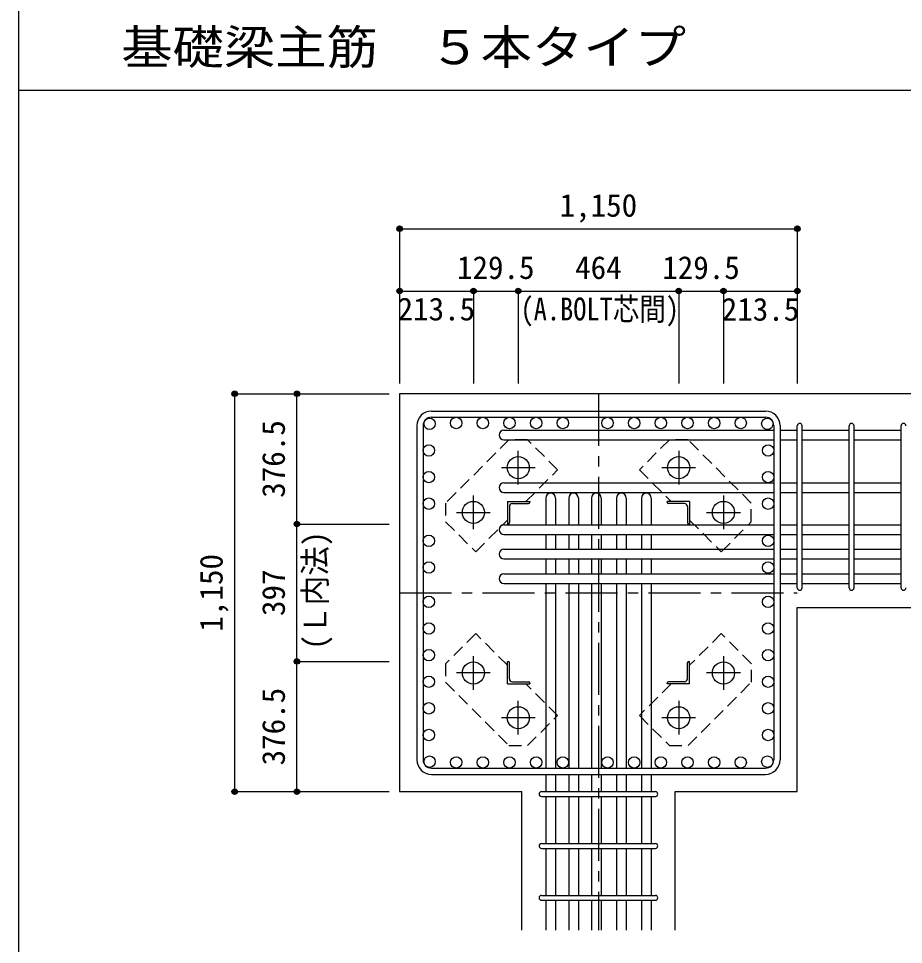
# Model space of a CAD drawing. Units: millimetres at full size, sheet at 1:30. Extents: x -5973 to 5954, y -4195 to 4201.
# Drawn here: x -5973 to -3414, y -2692 to -15 of the extents above; entities that cross this region are included whole.
import ezdxf
from ezdxf.enums import TextEntityAlignment as Align

# ---------------------------------------------------------------- set-up
doc = ezdxf.new("R2010")
doc.units = ezdxf.units.MM
doc.header["$LTSCALE"] = 30
doc.header["$PDMODE"] = 32
doc.header["$PDSIZE"] = 15
doc.linetypes.add('CHAIN1', pattern=[8, 5, -1, 1, -1])
doc.linetypes.add('DASHED1', pattern=[1.8, 1.2, -0.6])
for name, color, linetype in [('0-1_躯体線', 2, 'Continuous'), ('0-2_アンカー、アングル', 4, 'Continuous'), ('0-3_立上り筋', 3, 'Continuous'), ('0-4_フープ筋', 7, 'Continuous'), ('0-5_基礎梁筋', 7, 'Continuous'), ('0-6_スタラップ筋', 7, 'Continuous'), ('0-7_文字', 4, 'Continuous'), ('0-9_プレート', 4, 'DASHED1'), ('0-D_寸法', 4, 'Continuous'), ('6-7_文字', 7, 'Continuous'), ('F-0_枠', 6, 'Continuous')]:
    doc.layers.add(name, color=color, linetype=linetype)
doc.styles.add('ＭＳ ゴシック', font='')
doc.styles.get('ＭＳ ゴシック').set_extended_font_data('MS Gothic')

msp = doc.modelspace()

# ---------------------------------------------------------------- linework, layer by layer
at = {"layer": '0-1_躯体線'}
for p, q in [((-4870.8, -1099.89), (-4870.8, -2249.89)), ((-3320.8, -1099.89), (-4870.8, -1099.89)), ((-3720.8, -1717.89), (-3320.8, -1717.89)), ((-3720.8, -2249.89), (-3720.8, -1717.89)), ((-4870.8, -2249.89), (-4517.5, -2249.89)), ((-4517.5, -2649.89), (-4517.5, -2249.89))]:
    msp.add_line(p, q, dxfattribs=at)
msp.add_lwpolyline([(-4074.1, -2649.89), (-4074.1, -2249.89), (-3720.8, -2249.89)], dxfattribs=at)
at = {"layer": '0-2_アンカー、アングル', "linetype": 'CHAIN1'}
for p, q in [((-4527.8, -1362.1), (-4527.8, -1264.6)), ((-4063.8, -1264.59), (-4063.8, -1362.09)), ((-4576.6, -1313.39), (-4479.1, -1313.39)), ((-4112.5, -1313.39), (-4015, -1313.39)), ((-4657.3, -1491.6), (-4657.3, -1394.1)), ((-3934.3, -1394.09), (-3934.3, -1491.59)), ((-4706.1, -1442.89), (-4608.6, -1442.89)), ((-3983, -1442.89), (-3885.5, -1442.89)), ((-4657.3, -1955.7), (-4657.3, -1858.2)), ((-3934.3, -1858.19), (-3934.3, -1955.69)), ((-4608.6, -1906.89), (-4706.1, -1906.89)), ((-3885.5, -1906.89), (-3983, -1906.89)), ((-4527.8, -2085.2), (-4527.8, -1987.7)), ((-4063.8, -1987.69), (-4063.8, -2085.19)), ((-4479.1, -2036.39), (-4576.6, -2036.39)), ((-4015, -2036.39), (-4112.5, -2036.39))]:
    msp.add_line(p, q, dxfattribs=at)
at = {"layer": '0-2_アンカー、アングル'}
for p, q in [((-4559.3, -1411.39), (-4494.3, -1411.39)), ((-4559.3, -1411.39), (-4559.3, -1476.39)), ((-4544.8, -1417.39), (-4498.3, -1417.39)), ((-4494.3, -1411.39), (-4494.3, -1413.39)), ((-4032.3, -1411.39), (-4097.3, -1411.39)), ((-4097.3, -1413.39), (-4097.3, -1411.39)), ((-4046.8, -1417.39), (-4093.3, -1417.39)), ((-4032.3, -1411.39), (-4032.3, -1476.39)), ((-4553.3, -1425.89), (-4553.3, -1472.39)), ((-4038.3, -1425.89), (-4038.3, -1472.39)), ((-4557.3, -1476.39), (-4559.3, -1476.39)), ((-4032.3, -1476.39), (-4034.3, -1476.39)), ((-4559.3, -1873.39), (-4557.3, -1873.39)), ((-4559.3, -1938.39), (-4559.3, -1873.39)), ((-4034.3, -1873.39), (-4032.3, -1873.39)), ((-4032.3, -1938.39), (-4032.3, -1873.39)), ((-4553.3, -1923.89), (-4553.3, -1877.39)), ((-4038.3, -1923.89), (-4038.3, -1877.39)), ((-4559.3, -1938.39), (-4494.3, -1938.39)), ((-4544.8, -1932.39), (-4498.3, -1932.39)), ((-4494.3, -1936.39), (-4494.3, -1938.39)), ((-4097.3, -1938.39), (-4097.3, -1936.39)), ((-4032.3, -1938.39), (-4097.3, -1938.39)), ((-4046.8, -1932.39), (-4093.3, -1932.39))]:
    msp.add_line(p, q, dxfattribs=at)
at = {"layer": '0-2_アンカー、アングル', "color": 3}
for centre in [(-4527.8, -1313.39), (-4063.8, -1313.39), (-4657.3, -1442.89), (-3934.3, -1442.89), (-4657.3, -1906.89), (-3934.3, -1906.89), (-4527.8, -2036.39), (-4063.8, -2036.39)]:
    msp.add_circle(centre, 32, dxfattribs=at)
at = {"layer": '0-2_アンカー、アングル'}
for centre, radius, start, end in [((-4544.8, -1425.89), 8.5, 90, 180), ((-4498.3, -1413.39), 4, 270, 0), ((-4093.3, -1413.39), 4, 180, 270), ((-4046.8, -1425.89), 8.5, 0, 90), ((-4557.3, -1472.39), 4, 270, 0), ((-4034.3, -1472.39), 4, 180, 270), ((-4557.3, -1877.39), 4, 0, 90), ((-4034.3, -1877.39), 4, 90, 180), ((-4544.8, -1923.89), 8.5, 180, 270), ((-4046.8, -1923.89), 8.5, 270, 0), ((-4498.3, -1936.39), 4, 0, 90), ((-4093.3, -1936.39), 4, 90, 180)]:
    msp.add_arc(centre, radius, start, end, dxfattribs=at)
at = {"layer": '0-3_立上り筋'}
for centre in [(-4784.1, -1186.59), (-4707.1, -1184.39), (-4630.1, -1184.39), (-4553.1, -1184.39), (-4476.1, -1184.39), (-4399.1, -1184.39), (-4269.5, -1184.39), (-4192.5, -1184.39), (-4115.5, -1184.39), (-4038.5, -1184.39), (-3961.5, -1184.39), (-3884.5, -1184.39), (-3807.5, -1186.59), (-4786.3, -1263.59), (-3805.3, -1263.59), (-4786.3, -1340.59), (-3805.3, -1340.59), (-4786.3, -1417.59), (-3805.3, -1417.59), (-4786.3, -1524.89), (-3805.3, -1524.89), (-4786.3, -1601.89), (-3805.3, -1601.89), (-4786.3, -1701.2), (-3805.3, -1701.2), (-4786.3, -1778.2), (-3805.3, -1778.2), (-4786.3, -1855.2), (-3805.3, -1855.2), (-4786.3, -1932.2), (-3805.3, -1932.2), (-4786.3, -2009.2), (-3805.3, -2009.2), (-4786.3, -2086.2), (-3805.3, -2086.2), (-4784.1, -2163.2), (-4707.1, -2165.39), (-4630.1, -2165.39), (-4553.1, -2165.39), (-4476.1, -2165.39), (-4399.1, -2165.39), (-4269.5, -2165.39), (-4192.5, -2165.39), (-4115.5, -2165.39), (-4038.5, -2165.39), (-3961.5, -2165.39), (-3884.5, -2165.39), (-3807.5, -2163.2)]:
    msp.add_circle(centre, 16.5, dxfattribs=at)
at = {"layer": '0-4_フープ筋'}
for p, q in [((-4778.8, -1149.89), (-3812.8, -1149.89)), ((-4778.8, -1167.89), (-3812.8, -1167.89)), ((-4820.8, -1191.89), (-4820.8, -2157.89)), ((-4802.8, -1191.89), (-4802.8, -2157.89)), ((-3788.8, -1191.89), (-3788.8, -2157.89)), ((-3770.8, -1191.89), (-3770.8, -2157.89)), ((-4778.8, -2181.89), (-3812.8, -2181.89)), ((-4778.8, -2199.89), (-3812.8, -2199.89))]:
    msp.add_line(p, q, dxfattribs=at)
for centre, radius, start, end in [((-4778.8, -1191.89), 42, 90, 180), ((-3812.8, -1191.89), 42, 0, 90), ((-4778.8, -1191.89), 24, 90, 180), ((-3812.8, -1191.89), 24, 0, 90), ((-4778.8, -2157.89), 42, 180, 270), ((-4778.8, -2157.89), 24, 180, 270), ((-3812.8, -2157.89), 42, 270, 0), ((-3812.8, -2157.89), 24, 270, 0)]:
    msp.add_arc(centre, radius, start, end, dxfattribs=at)
at = {"layer": '0-5_基礎梁筋'}
for p, q in [((-4569.3, -1205.09), (-3788.8, -1205.09)), ((-3770.8, -1205.09), (-3720.8, -1205.09)), ((-3706.8, -1205.09), (-3570.8, -1205.09)), ((-3556.8, -1205.09), (-3420.8, -1205.09)), ((-4569.3, -1233.09), (-3788.8, -1233.09)), ((-3770.8, -1233.09), (-3720.8, -1233.09)), ((-3706.8, -1233.09), (-3570.8, -1233.09)), ((-3556.8, -1233.09), (-3420.8, -1233.09)), ((-4569.3, -1357.09), (-3788.8, -1357.09)), ((-3770.8, -1357.09), (-3720.8, -1357.09)), ((-3706.8, -1357.09), (-3570.8, -1357.09)), ((-3556.8, -1357.09), (-3420.8, -1357.09)), ((-4569.3, -1385.09), (-3788.8, -1385.09)), ((-3770.8, -1385.09), (-3720.8, -1385.09)), ((-3706.8, -1385.09), (-3570.8, -1385.09)), ((-3556.8, -1385.09), (-3420.8, -1385.09)), ((-4448, -1401.39), (-4448, -1478.39)), ((-4420, -1401.39), (-4420, -1478.39)), ((-4382, -1401.39), (-4382, -1478.39)), ((-4354, -1401.39), (-4354, -1478.39)), ((-4316, -1401.39), (-4316, -1478.39)), ((-4288, -1401.39), (-4288, -1478.39)), ((-4243.8, -1401.39), (-4243.8, -1478.39)), ((-4215.8, -1401.39), (-4215.8, -1478.39)), ((-4171.6, -1401.39), (-4171.6, -1478.39)), ((-4143.6, -1401.39), (-4143.6, -1478.39)), ((-4569.3, -1478.39), (-3788.8, -1478.39)), ((-3770.8, -1478.39), (-3720.8, -1478.39)), ((-3706.8, -1478.39), (-3570.8, -1478.39)), ((-3556.8, -1478.39), (-3420.8, -1478.39)), ((-4569.3, -1506.39), (-3788.8, -1506.39)), ((-4448, -1506.39), (-4448, -1549.39)), ((-4420, -1506.39), (-4420, -1549.39)), ((-4382, -1506.39), (-4382, -1549.39)), ((-4354, -1506.39), (-4354, -1549.39)), ((-4316, -1506.39), (-4316, -1549.39)), ((-4288, -1506.39), (-4288, -1549.39)), ((-4243.8, -1506.39), (-4243.8, -1549.39)), ((-4215.8, -1506.39), (-4215.8, -1549.39)), ((-4171.6, -1506.39), (-4171.6, -1549.39)), ((-4143.6, -1506.39), (-4143.6, -1549.39)), ((-3770.8, -1506.39), (-3720.8, -1506.39)), ((-3706.8, -1506.39), (-3570.8, -1506.39)), ((-3556.8, -1506.39), (-3420.8, -1506.39)), ((-4569.3, -1549.39), (-3788.8, -1549.39)), ((-3770.8, -1549.39), (-3720.8, -1549.39)), ((-3706.8, -1549.39), (-3570.8, -1549.39)), ((-3556.8, -1549.39), (-3420.8, -1549.39)), ((-4569.3, -1577.39), (-3788.8, -1577.39)), ((-4448, -1577.39), (-4448, -1620.39)), ((-4420, -1577.39), (-4420, -1620.39)), ((-4382, -1577.39), (-4382, -1620.39)), ((-4354, -1577.39), (-4354, -1620.39)), ((-4316, -1577.39), (-4316, -1620.39)), ((-4288, -1577.39), (-4288, -1620.39)), ((-4243.8, -1577.39), (-4243.8, -1620.39)), ((-4215.8, -1577.39), (-4215.8, -1620.39)), ((-4171.6, -1577.39), (-4171.6, -1620.39)), ((-4143.6, -1577.39), (-4143.6, -1620.39)), ((-3770.8, -1577.39), (-3720.8, -1577.39)), ((-3706.8, -1577.39), (-3570.8, -1577.39)), ((-3556.8, -1577.39), (-3420.8, -1577.39)), ((-4569.3, -1620.39), (-3788.8, -1620.39)), ((-3770.8, -1620.39), (-3720.8, -1620.39)), ((-3706.8, -1620.39), (-3570.8, -1620.39)), ((-3556.8, -1620.39), (-3420.8, -1620.39)), ((-4569.3, -1648.39), (-3788.8, -1648.39)), ((-4448, -1648.39), (-4448, -2181.89)), ((-4420, -1648.39), (-4420, -2181.89)), ((-4382, -1648.39), (-4382, -2181.89)), ((-4354, -1648.39), (-4354, -2181.89)), ((-4316, -1648.39), (-4316, -2181.89)), ((-4288, -1648.39), (-4288, -2181.89)), ((-4243.8, -1648.39), (-4243.8, -2181.89)), ((-4215.8, -1648.39), (-4215.8, -2181.89)), ((-4171.6, -1648.39), (-4171.6, -2181.89)), ((-4143.6, -1648.39), (-4143.6, -2181.89)), ((-3770.8, -1648.39), (-3720.8, -1648.39)), ((-3706.8, -1648.39), (-3570.8, -1648.39)), ((-3556.8, -1648.39), (-3420.8, -1648.39)), ((-4448, -2199.89), (-4448, -2249.89)), ((-4420, -2199.89), (-4420, -2249.89)), ((-4382, -2199.89), (-4382, -2249.89)), ((-4354, -2199.89), (-4354, -2249.89)), ((-4316, -2199.89), (-4316, -2249.89)), ((-4288, -2199.89), (-4288, -2249.89)), ((-4243.8, -2199.89), (-4243.8, -2249.89)), ((-4215.8, -2199.89), (-4215.8, -2249.89)), ((-4171.6, -2199.89), (-4171.6, -2249.89)), ((-4143.6, -2199.89), (-4143.6, -2249.89)), ((-4448, -2263.89), (-4448, -2399.89)), ((-4420, -2263.89), (-4420, -2399.89)), ((-4382, -2263.89), (-4382, -2399.89)), ((-4354, -2263.89), (-4354, -2399.89)), ((-4316, -2263.89), (-4316, -2399.89)), ((-4288, -2263.89), (-4288, -2399.89)), ((-4243.8, -2263.89), (-4243.8, -2399.89)), ((-4215.8, -2263.89), (-4215.8, -2399.89)), ((-4171.6, -2263.89), (-4171.6, -2399.89)), ((-4143.6, -2263.89), (-4143.6, -2399.89)), ((-4448, -2413.89), (-4448, -2549.89)), ((-4420, -2413.89), (-4420, -2549.89)), ((-4382, -2413.89), (-4382, -2549.89)), ((-4354, -2413.89), (-4354, -2549.89)), ((-4316, -2413.89), (-4316, -2549.89)), ((-4288, -2413.89), (-4288, -2549.89)), ((-4243.8, -2413.89), (-4243.8, -2549.89)), ((-4215.8, -2413.89), (-4215.8, -2549.89)), ((-4171.6, -2413.89), (-4171.6, -2549.89)), ((-4143.6, -2413.89), (-4143.6, -2549.89)), ((-4448, -2563.89), (-4448, -2649.89)), ((-4420, -2563.89), (-4420, -2649.89)), ((-4382, -2563.89), (-4382, -2649.89)), ((-4354, -2563.89), (-4354, -2649.89)), ((-4316, -2563.89), (-4316, -2649.89)), ((-4288, -2563.89), (-4288, -2649.89)), ((-4243.8, -2563.89), (-4243.8, -2649.89)), ((-4215.8, -2563.89), (-4215.8, -2649.89)), ((-4171.6, -2563.89), (-4171.6, -2649.89)), ((-4143.6, -2563.89), (-4143.6, -2649.89))]:
    msp.add_line(p, q, dxfattribs=at)
for centre, start, end in [((-4569.3, -1219.09), 90, 270), ((-4569.3, -1371.09), 90, 270), ((-4434, -1401.39), 0, 180), ((-4368, -1401.39), 0, 180), ((-4302, -1401.39), 0, 180), ((-4229.8, -1401.39), 0, 180), ((-4157.6, -1401.39), 0, 180), ((-4569.3, -1492.39), 90, 270), ((-4569.3, -1563.39), 90, 270), ((-4569.3, -1634.39), 90, 270)]:
    msp.add_arc(centre, 14, start, end, dxfattribs=at)
at = {"layer": '0-6_スタラップ筋'}
for p, q in [((-3720.8, -1660.89), (-3720.8, -1192.59)), ((-3706.8, -1660.89), (-3706.8, -1192.59)), ((-3570.8, -1660.89), (-3570.8, -1192.59)), ((-3556.8, -1660.89), (-3556.8, -1192.59)), ((-3420.8, -1660.89), (-3420.8, -1192.59)), ((-4460.5, -2249.89), (-4131.1, -2249.89)), ((-4460.5, -2263.89), (-4131.1, -2263.89)), ((-4460.5, -2399.89), (-4131.1, -2399.89)), ((-4460.5, -2413.89), (-4131.1, -2413.89)), ((-4460.5, -2549.89), (-4131.1, -2549.89)), ((-4460.5, -2563.89), (-4131.1, -2563.89))]:
    msp.add_line(p, q, dxfattribs=at)
for centre, start, end in [((-3713.8, -1192.59), 0, 180), ((-3713.8, -1192.59), 0, 180), ((-3713.8, -1192.59), 0, 180), ((-3713.8, -1192.59), 0, 180), ((-3563.8, -1192.59), 0, 180), ((-3413.8, -1192.59), 0, 180), ((-3713.8, -1660.89), 180, 0), ((-3713.8, -1660.89), 180, 0), ((-3713.8, -1660.89), 180, 0), ((-3713.8, -1660.89), 180, 0), ((-3563.8, -1660.89), 180, 0), ((-3413.8, -1660.89), 180, 0), ((-4460.5, -2256.89), 90, 270), ((-4460.5, -2256.89), 90, 270), ((-4460.5, -2256.89), 90, 270), ((-4460.5, -2256.89), 90, 270), ((-4131.1, -2256.89), 270, 90), ((-4131.1, -2256.89), 270, 90), ((-4131.1, -2256.89), 270, 90), ((-4131.1, -2256.89), 270, 90), ((-4460.5, -2406.89), 90, 270), ((-4131.1, -2406.89), 270, 90), ((-4460.5, -2556.89), 90, 270), ((-4131.1, -2556.89), 270, 90)]:
    msp.add_arc(centre, 7, start, end, dxfattribs=at)
at = {"layer": '0-9_プレート'}
for points in [[(-4554.7, -1232.9), (-4737.9, -1415.99), (-4737.9, -1469.7), (-4650.9, -1556.69), (-4559.3, -1465.09)], [(-4505.6, -1411.39), (-4414, -1319.8), (-4501, -1232.9), (-4554.7, -1232.9)], [(-3853.8, -1416), (-4036.9, -1232.8), (-4090.6, -1232.8), (-4177.6, -1319.8), (-4086, -1411.4)], [(-4032.3, -1465.1), (-3940.7, -1556.7), (-3853.8, -1469.7), (-3853.8, -1416)], [(-4559.3, -1884.69), (-4650.9, -1793.09), (-4737.8, -1880.09), (-4737.8, -1933.79)], [(-4036.9, -2116.89), (-3853.7, -1933.8), (-3853.7, -1880.09), (-3940.7, -1793.1), (-4032.3, -1884.7)], [(-4737.8, -1933.79), (-4554.7, -2116.99), (-4501, -2116.99), (-4414, -2029.99), (-4505.6, -1938.39)], [(-4086, -1938.4), (-4177.6, -2029.99), (-4090.6, -2116.89), (-4036.9, -2116.89)]]:
    msp.add_lwpolyline(points, dxfattribs=at)
at = {"layer": '0-D_寸法'}
for p, q in [((-4870.8, -622.85), (-4870.8, -802.85)), ((-4870.8, -622.85), (-4870.8, -802.85)), ((-4870.8, -622.85), (-3720.8, -622.85)), ((-4870.8, -622.85), (-3720.8, -622.85)), ((-3720.8, -622.85), (-3720.8, -802.85)), ((-4870.8, -802.85), (-4870.8, -1069.89)), ((-4870.8, -802.85), (-4657.3, -802.85)), ((-4870.8, -802.85), (-4870.8, -1069.89)), ((-4657.3, -802.85), (-4657.3, -1069.89)), ((-4657.3, -802.85), (-4527.8, -802.85)), ((-4527.8, -802.85), (-4527.8, -1069.89)), ((-4527.8, -802.85), (-4063.8, -802.85)), ((-4063.8, -802.85), (-4063.8, -1069.89)), ((-4063.8, -802.85), (-3934.3, -802.85)), ((-3934.3, -802.85), (-3934.3, -1069.89)), ((-3934.3, -802.85), (-3720.8, -802.85)), ((-3720.8, -802.85), (-3720.8, -1069.89)), ((-5347.84, -1099.89), (-5167.84, -1099.89)), ((-5347.84, -1099.89), (-5167.84, -1099.89)), ((-5347.84, -1099.89), (-5347.84, -2249.89)), ((-5347.84, -1099.89), (-5347.84, -2249.89)), ((-5167.84, -1476.39), (-5167.84, -1099.89)), ((-5167.84, -1099.89), (-4900.8, -1099.89)), ((-5167.84, -1873.39), (-5167.84, -1476.39)), ((-5167.84, -1476.39), (-4900.8, -1476.39)), ((-5167.84, -2249.89), (-5167.84, -1873.39)), ((-5167.84, -1873.39), (-4900.8, -1873.39)), ((-5347.84, -2249.89), (-5167.84, -2249.89)), ((-5167.84, -2249.89), (-4900.8, -2249.89)), ((-5167.84, -2249.89), (-4900.8, -2249.89))]:
    msp.add_line(p, q, dxfattribs=at)
at = {"layer": '0-D_寸法', "linetype": 'CHAIN1'}
for p, q in [((-4295.8, -1099.89), (-4295.8, -2649.89)), ((-4870.8, -1674.89), (-3720.8, -1674.89))]:
    msp.add_line(p, q, dxfattribs=at)
at = {"layer": '0-D_寸法'}
for centre, radius in [((-4870.8, -622.85), 8), ((-3720.8, -622.85), 8), ((-4870.8, -622.85), 7.2), ((-4870.8, -622.85), 6.4), ((-4870.8, -622.85), 5.6), ((-4870.8, -622.85), 4.8), ((-4870.8, -622.85), 4), ((-4870.8, -622.85), 3.2), ((-4870.8, -622.85), 2.4), ((-4870.8, -622.85), 1.6), ((-4870.8, -622.85), 0.8), ((-3720.8, -622.85), 7.2), ((-3720.8, -622.85), 6.4), ((-3720.8, -622.85), 5.6), ((-3720.8, -622.85), 4.8), ((-3720.8, -622.85), 4), ((-3720.8, -622.85), 3.2), ((-3720.8, -622.85), 2.4), ((-3720.8, -622.85), 1.6), ((-3720.8, -622.85), 0.8), ((-4870.8, -802.85), 8), ((-4870.8, -802.85), 7.2), ((-4870.8, -802.85), 6.4), ((-4870.8, -802.85), 5.6), ((-4870.8, -802.85), 4.8), ((-4870.8, -802.85), 4), ((-4870.8, -802.85), 3.2), ((-4870.8, -802.85), 2.4), ((-4870.8, -802.85), 1.6), ((-4870.8, -802.85), 0.8), ((-4657.3, -802.85), 8), ((-4657.3, -802.85), 7.2), ((-4657.3, -802.85), 6.4), ((-4657.3, -802.85), 5.6), ((-4657.3, -802.85), 4.8), ((-4657.3, -802.85), 4), ((-4657.3, -802.85), 3.2), ((-4657.3, -802.85), 2.4), ((-4657.3, -802.85), 1.6), ((-4657.3, -802.85), 0.8), ((-4527.8, -802.85), 8), ((-4527.8, -802.85), 7.2), ((-4527.8, -802.85), 6.4), ((-4527.8, -802.85), 5.6), ((-4527.8, -802.85), 4.8), ((-4527.8, -802.85), 4), ((-4527.8, -802.85), 3.2), ((-4527.8, -802.85), 2.4), ((-4527.8, -802.85), 1.6), ((-4527.8, -802.85), 0.8), ((-4063.8, -802.85), 8), ((-4063.8, -802.85), 7.2), ((-4063.8, -802.85), 6.4), ((-4063.8, -802.85), 5.6), ((-4063.8, -802.85), 4.8), ((-4063.8, -802.85), 4), ((-4063.8, -802.85), 3.2), ((-4063.8, -802.85), 2.4), ((-4063.8, -802.85), 1.6), ((-4063.8, -802.85), 0.8), ((-3934.3, -802.85), 8), ((-3934.3, -802.85), 7.2), ((-3934.3, -802.85), 6.4), ((-3934.3, -802.85), 5.6), ((-3934.3, -802.85), 4.8), ((-3934.3, -802.85), 4), ((-3934.3, -802.85), 3.2), ((-3934.3, -802.85), 2.4), ((-3934.3, -802.85), 1.6), ((-3934.3, -802.85), 0.8), ((-3720.8, -802.85), 8), ((-3720.8, -802.85), 7.2), ((-3720.8, -802.85), 6.4), ((-3720.8, -802.85), 5.6), ((-3720.8, -802.85), 4.8), ((-3720.8, -802.85), 4), ((-3720.8, -802.85), 3.2), ((-3720.8, -802.85), 2.4), ((-3720.8, -802.85), 1.6), ((-3720.8, -802.85), 0.8), ((-5347.84, -1099.89), 8), ((-5347.84, -1099.89), 7.2), ((-5347.84, -1099.89), 6.4), ((-5347.84, -1099.89), 5.6), ((-5347.84, -1099.89), 4.8), ((-5347.84, -1099.89), 4), ((-5347.84, -1099.89), 3.2), ((-5167.84, -1099.89), 8), ((-5167.84, -1099.89), 7.2), ((-5167.84, -1099.89), 6.4), ((-5167.84, -1099.89), 5.6), ((-5167.84, -1099.89), 4.8), ((-5167.84, -1099.89), 4), ((-5167.84, -1099.89), 3.2), ((-5347.84, -1099.89), 2.4), ((-5347.84, -1099.89), 1.6), ((-5347.84, -1099.89), 0.8), ((-5167.84, -1099.89), 2.4), ((-5167.84, -1099.89), 1.6), ((-5167.84, -1099.89), 0.8), ((-5167.84, -1476.39), 8), ((-5167.84, -1476.39), 7.2), ((-5167.84, -1476.39), 6.4), ((-5167.84, -1476.39), 5.6), ((-5167.84, -1476.39), 4.8), ((-5167.84, -1476.39), 4), ((-5167.84, -1476.39), 3.2), ((-5167.84, -1476.39), 2.4), ((-5167.84, -1476.39), 1.6), ((-5167.84, -1476.39), 0.8), ((-5167.84, -1873.39), 8), ((-5167.84, -1873.39), 7.2), ((-5167.84, -1873.39), 6.4), ((-5167.84, -1873.39), 5.6), ((-5167.84, -1873.39), 4.8), ((-5167.84, -1873.39), 4), ((-5167.84, -1873.39), 3.2), ((-5167.84, -1873.39), 2.4), ((-5167.84, -1873.39), 1.6), ((-5167.84, -1873.39), 0.8), ((-5347.84, -2249.89), 8), ((-5347.84, -2249.89), 7.2), ((-5347.84, -2249.89), 6.4), ((-5347.84, -2249.89), 5.6), ((-5347.84, -2249.89), 4.8), ((-5347.84, -2249.89), 4), ((-5347.84, -2249.89), 3.2), ((-5347.84, -2249.89), 2.4), ((-5167.84, -2249.89), 8), ((-5167.84, -2249.89), 7.2), ((-5167.84, -2249.89), 6.4), ((-5167.84, -2249.89), 5.6), ((-5167.84, -2249.89), 4.8), ((-5167.84, -2249.89), 4), ((-5167.84, -2249.89), 3.2), ((-5167.84, -2249.89), 2.4), ((-5347.84, -2249.89), 1.6), ((-5347.84, -2249.89), 0.8), ((-5167.84, -2249.89), 1.6), ((-5167.84, -2249.89), 0.8)]:
    msp.add_circle(centre, radius, dxfattribs=at)
at = {"layer": '0-D_寸法', "color": 7}
for p in [(-4870.8, -622.85), (-3720.8, -622.85), (-4870.8, -802.85), (-4657.3, -802.85), (-4527.8, -802.85), (-4063.8, -802.85), (-3934.3, -802.85), (-3720.8, -802.85), (-5347.84, -1099.89), (-5167.84, -1099.89), (-5167.84, -1476.39), (-5167.84, -1873.39), (-5347.84, -2249.89), (-5167.84, -2249.89)]:
    msp.add_point(p, dxfattribs=at)
at = {"layer": 'F-0_枠'}
msp.add_line((-5972.88, 4201.15), (-5972.88, -4195.24), dxfattribs=at)
at = {"layer": 'F-0_枠', "color": 2}
msp.add_line((-5972.88, -222.05), (3723.6, -222.05), dxfattribs=at)

# ---------------------------------------------------------------- texts
at = {"layer": '0-7_文字', "style": 'ＭＳ ゴシック', "width": 0.85}
msp.add_text('(A.BOLT芯間)', height=65.98, dxfattribs=at).set_placement((-4521.31, -907.62), align=Align.BOTTOM_LEFT)
at = {"layer": '0-7_文字', "style": 'ＭＳ ゴシック', "width": 0.95}
msp.add_text('(Ｌ内法)', height=65.98, rotation=90, dxfattribs=at).set_placement((-5062.78, -1839.49), align=Align.BOTTOM_LEFT)
at = {"layer": '0-D_寸法', "style": 'ＭＳ ゴシック'}
for s, p in [('1,150', (-4408.3, -607.85)), ('129.5', (-4705.05, -787.85)), ('464', (-4363.3, -787.85)), ('129.5', (-4111.55, -787.85)), ('213.5', (-4876.81, -907.67)), ('213.5', (-3939.48, -908.39))]:
    msp.add_text(s, height=65.98, dxfattribs=at).set_placement(p, align=Align.BOTTOM_LEFT)
for s, p in [('376.5', (-5182.84, -1400.64)), ('1,150', (-5362.84, -1787.39)), ('397', (-5182.84, -1742.39)), ('376.5', (-5182.84, -2174.14))]:
    msp.add_text(s, height=65.98, rotation=90, dxfattribs=at).set_placement(p, align=Align.BOTTOM_LEFT)
at = {"layer": '6-7_文字', "color": 2, "style": 'ＭＳ ゴシック', "width": 1.1}
msp.add_text('\u3000\u3000基礎梁主筋\u3000５本タイプ', height=98.97, dxfattribs=at).set_placement((-5972.88, -177.05), align=Align.BOTTOM_LEFT)

doc.saveas('drawing.dxf')
